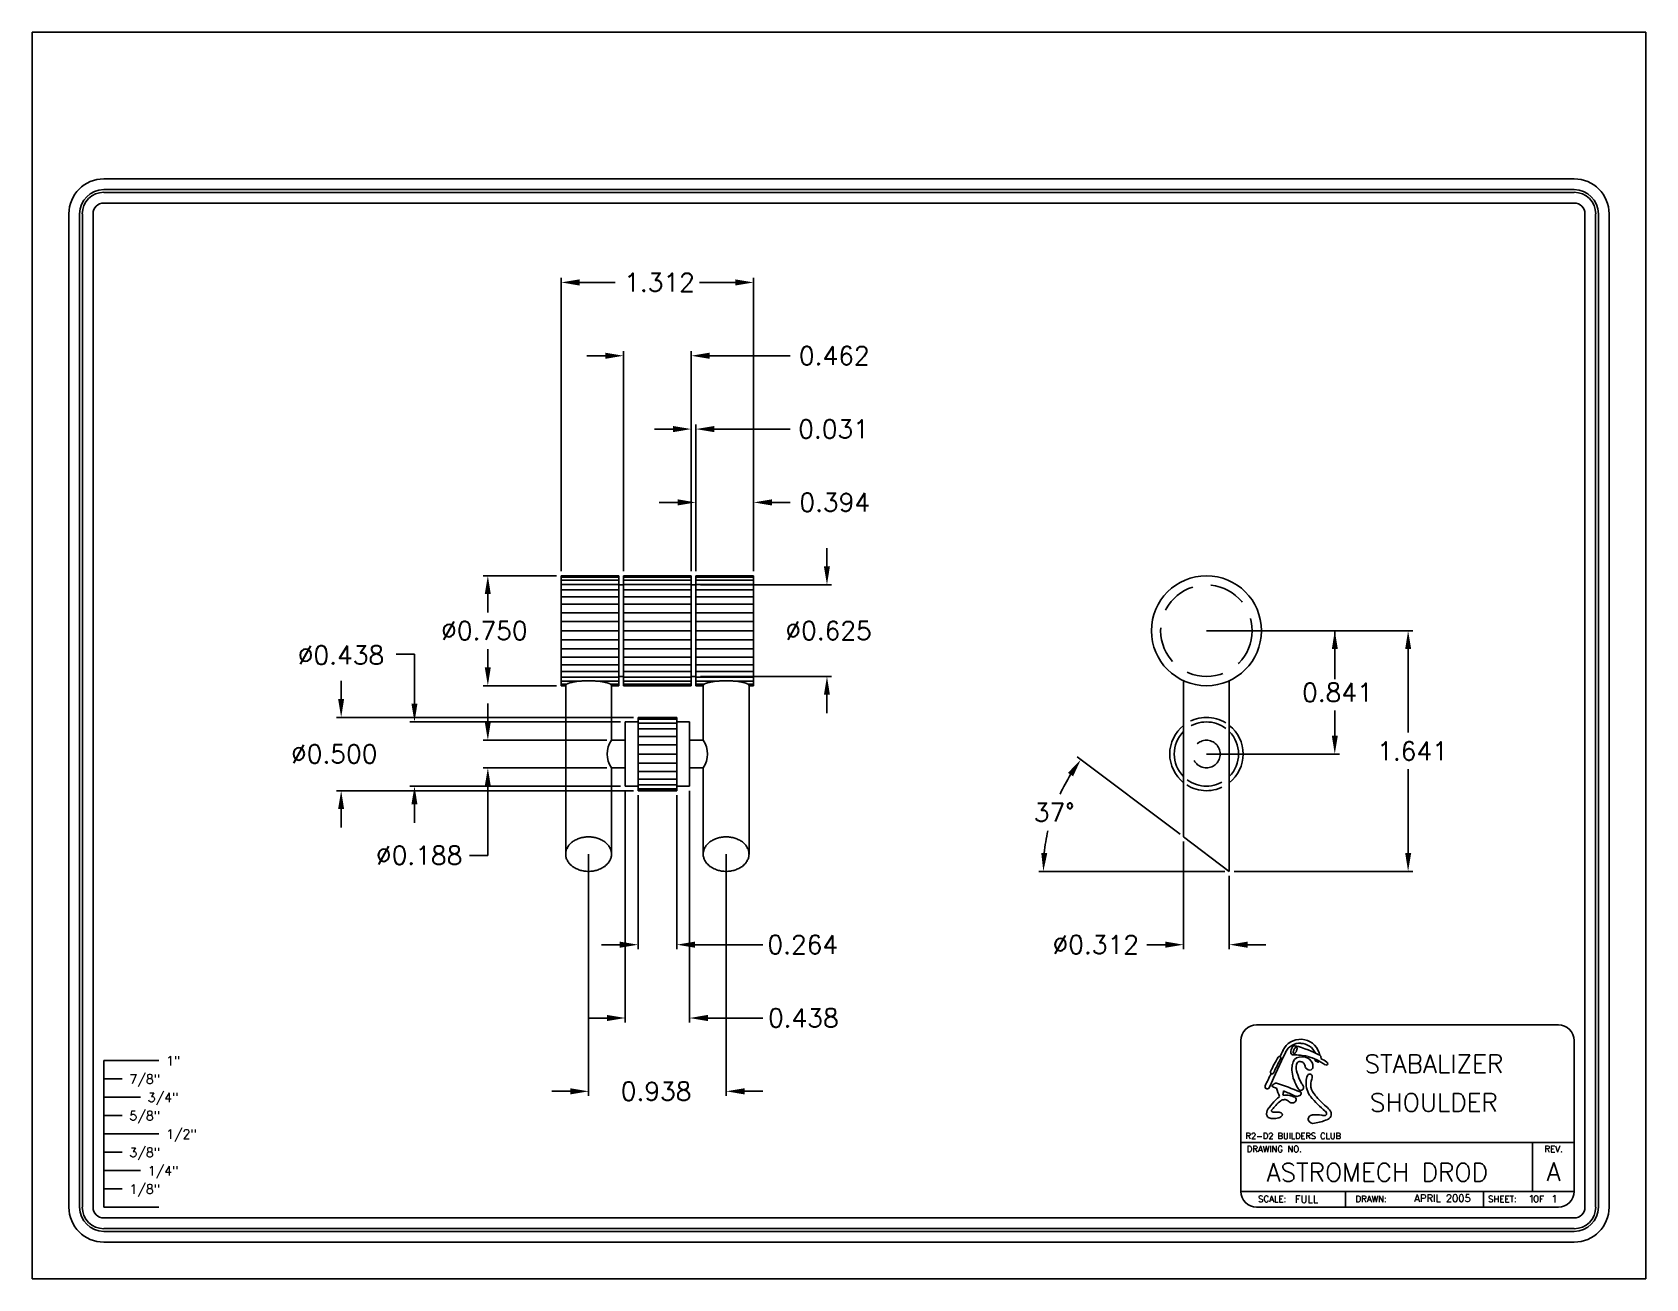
# Model space of a CAD drawing. Extents: x 0 to 11, y 0 to 8.5.
import ezdxf
from ezdxf.enums import TextEntityAlignment as Align

# ---------------------------------------------------------------- set-up
doc = ezdxf.new("R2010")
doc.units = 0
doc.linetypes.add('HIDDEN', pattern=[0.375, 0.25, -0.125])
doc.layers.get('0').update_dxf_attribs({"linetype": 'CONTINUOUS'})
for name, color, linetype in [('DIMENSIONS', 1, 'CONTINUOUS'), ('FORM', 5, 'CONTINUOUS'), ('SHOULDER_-_STABALIZER', 7, 'CONTINUOUS')]:
    doc.layers.add(name, color=color, linetype=linetype)
doc.styles.get("Standard").update_dxf_attribs({"font": 'simplex.shx'})

msp = doc.modelspace()

# ---------------------------------------------------------------- linework, layer by layer
for p, q in [((0, 0), (0, 8.5)), ((0, 8.5), (11, 8.5)), ((11, 0), (11, 8.5)), ((0.488, 0.488), (0.488, 1.488)), ((0.488, 1.488), (0.863, 1.488)), ((0.488, 1.363), (0.613, 1.363)), ((0.488, 1.238), (0.738, 1.238)), ((0.488, 1.113), (0.613, 1.113)), ((0.488, 0.988), (0.863, 0.988)), ((0.488, 0.863), (0.613, 0.863)), ((0.488, 0.738), (0.738, 0.738)), ((0.488, 0.613), (0.613, 0.613)), ((0.488, 0.488), (0.863, 0.488)), ((0, 0), (11, 0))]:
    msp.add_line(p, q)
at = {"layer": 'DIMENSIONS'}
for p, q in [((3.606, 4.825), (3.606, 6.825)), ((4.918, 4.825), (4.918, 6.825)), ((3.731, 6.794), (3.973, 6.794)), ((4.793, 6.794), (4.55, 6.794)), ((3.906, 6.294), (3.781, 6.294)), ((4.031, 4.825), (4.031, 6.325)), ((4.493, 4.825), (4.493, 6.325)), ((4.618, 6.294), (5.168, 6.294)), ((4.368, 5.794), (4.243, 5.794)), ((4.493, 4.825), (4.493, 5.825)), ((4.524, 4.825), (4.524, 5.825)), ((4.649, 5.794), (5.168, 5.794)), ((4.399, 5.294), (4.274, 5.294)), ((4.524, 4.825), (4.524, 5.325)), ((4.918, 4.825), (4.918, 5.325)), ((5.043, 5.294), (5.168, 5.294)), ((5.418, 4.857), (5.418, 4.982)), ((3.574, 4.794), (3.074, 4.794)), ((4.555, 4.732), (5.449, 4.732)), ((3.106, 4.669), (3.106, 4.544)), ((8.005, 4.419), (9.412, 4.419)), ((8.037, 4.419), (8.912, 4.419)), ((8.88, 4.419), (8.88, 4.088)), ((3.106, 4.169), (3.106, 4.294)), ((9.38, 4.294), (9.38, 3.724)), ((2.606, 4.26), (2.481, 4.26)), ((2.606, 3.922), (2.606, 4.26)), ((2.106, 3.953), (2.106, 4.078)), ((4.555, 4.107), (5.449, 4.107)), ((3.574, 4.044), (3.074, 4.044)), ((5.418, 3.982), (5.418, 3.857)), ((3.106, 3.797), (3.106, 3.922)), ((8.88, 3.703), (8.88, 3.874)), ((4.098, 3.828), (2.074, 3.828)), ((4.011, 3.797), (2.574, 3.797)), ((3.917, 3.672), (3.074, 3.672)), ((7.825, 3.032), (7.124, 3.56)), ((8.005, 3.578), (8.912, 3.578)), ((3.917, 3.484), (3.074, 3.484)), ((9.38, 2.903), (9.38, 3.474)), ((4.098, 3.328), (2.074, 3.328)), ((4.011, 3.359), (2.574, 3.359)), ((3.106, 3.359), (3.106, 2.887)), ((4.043, 3.328), (4.043, 1.747)), ((4.481, 3.328), (4.481, 1.747)), ((2.106, 3.203), (2.106, 3.078)), ((2.606, 3.234), (2.606, 3.109)), ((4.13, 3.297), (4.13, 2.247)), ((4.394, 3.297), (4.394, 2.247)), ((7.849, 2.982), (7.849, 2.247)), ((3.106, 2.887), (2.981, 2.887)), ((3.793, 2.896), (3.793, 1.247)), ((4.731, 2.896), (4.731, 1.247)), ((8.13, 2.778), (6.862, 2.778)), ((8.193, 2.778), (9.412, 2.778)), ((8.161, 2.747), (8.161, 2.247)), ((4.005, 2.278), (3.88, 2.278)), ((4.519, 2.278), (4.981, 2.278)), ((7.724, 2.278), (7.599, 2.278)), ((8.286, 2.278), (8.411, 2.278)), ((3.918, 1.778), (3.793, 1.778)), ((4.606, 1.778), (4.981, 1.778)), ((3.668, 1.278), (3.543, 1.278)), ((4.856, 1.278), (4.981, 1.278))]:
    msp.add_line(p, q, dxfattribs=at)
for start, end in [(148.6493, 155.4262), (167.3647, 174.3507)]:
    msp.add_arc((8.161, 2.778), 1.268, start, end, dxfattribs=at)
for points in [[(3.731, 6.815), (3.731, 6.773), (3.606, 6.794)], [(4.793, 6.815), (4.793, 6.773), (4.918, 6.794)], [(3.906, 6.315), (3.906, 6.273), (4.031, 6.294)], [(4.618, 6.315), (4.618, 6.273), (4.493, 6.294)], [(4.368, 5.815), (4.368, 5.773), (4.493, 5.794)], [(4.649, 5.815), (4.649, 5.773), (4.524, 5.794)], [(4.399, 5.315), (4.399, 5.273), (4.524, 5.294)], [(5.043, 5.315), (5.043, 5.273), (4.918, 5.294)], [(5.397, 4.857), (5.438, 4.857), (5.418, 4.732)], [(3.085, 4.669), (3.126, 4.669), (3.106, 4.794)], [(8.86, 4.294), (8.901, 4.294), (8.88, 4.419)], [(9.36, 4.294), (9.401, 4.294), (9.38, 4.419)], [(3.085, 4.169), (3.126, 4.169), (3.106, 4.044)], [(5.397, 3.982), (5.438, 3.982), (5.418, 4.107)], [(2.085, 3.953), (2.126, 3.953), (2.106, 3.828)], [(2.585, 3.922), (2.626, 3.922), (2.606, 3.797)], [(3.085, 3.797), (3.126, 3.797), (3.106, 3.672)], [(8.86, 3.703), (8.901, 3.703), (8.88, 3.578)], [(7.061, 3.45), (7.096, 3.426), (7.149, 3.541)], [(3.085, 3.359), (3.126, 3.359), (3.106, 3.484)], [(2.085, 3.203), (2.126, 3.203), (2.106, 3.328)], [(2.585, 3.234), (2.626, 3.234), (2.606, 3.359)], [(6.92, 2.902), (6.879, 2.904), (6.893, 2.778)], [(9.36, 2.903), (9.401, 2.903), (9.38, 2.778)], [(4.005, 2.299), (4.005, 2.257), (4.13, 2.278)], [(4.519, 2.299), (4.519, 2.257), (4.394, 2.278)], [(7.724, 2.299), (7.724, 2.257), (7.849, 2.278)], [(8.286, 2.299), (8.286, 2.257), (8.161, 2.278)], [(3.918, 1.799), (3.918, 1.757), (4.043, 1.778)], [(4.606, 1.799), (4.606, 1.757), (4.481, 1.778)], [(3.668, 1.299), (3.668, 1.257), (3.793, 1.278)], [(4.856, 1.299), (4.856, 1.257), (4.731, 1.278)]]:
    msp.add_solid(points, dxfattribs=at)
at = {"layer": 'FORM'}
for p, q in [((10.512, 7.5), (0.488, 7.5)), ((10.512, 7.427), (0.488, 7.427)), ((10.512, 7.408), (0.488, 7.408)), ((0.25, 0.488), (0.25, 7.262)), ((0.323, 0.488), (0.323, 7.262)), ((0.342, 0.488), (0.342, 7.262)), ((0.415, 0.488), (0.415, 7.262)), ((10.512, 7.335), (0.488, 7.335)), ((10.585, 0.488), (10.585, 7.262)), ((10.658, 0.488), (10.658, 7.262)), ((10.677, 0.488), (10.677, 7.262)), ((10.75, 0.488), (10.75, 7.262)), ((10.512, 0.415), (0.488, 0.415)), ((10.512, 0.342), (0.488, 0.342)), ((10.512, 0.323), (0.488, 0.323)), ((10.512, 0.25), (0.488, 0.25))]:
    msp.add_line(p, q, dxfattribs=at)
at = {"layer": 'FORM', "linetype": 'CONTINUOUS'}
for p, q in [((8.347, 1.731), (10.405, 1.731)), ((8.24, 0.595), (8.24, 1.624)), ((10.512, 1.624), (10.512, 0.595)), ((8.24, 0.928), (10.512, 0.928)), ((10.229, 0.928), (10.229, 0.595)), ((8.24, 0.595), (10.512, 0.595)), ((8.954, 0.595), (8.954, 0.488)), ((9.893, 0.594), (9.893, 0.487)), ((8.347, 0.488), (10.405, 0.488))]:
    msp.add_line(p, q, dxfattribs=at)
at = {"layer": 'FORM', "color": 1}
msp.add_polyline3d([(8.619, 1.579, 0), (8.619, 1.579, 0), (8.618, 1.579, 0), (8.618, 1.579, 0), (8.617, 1.579, 0), (8.617, 1.579, 0), (8.616, 1.579, 0), (8.616, 1.579, 0), (8.615, 1.579, 0), (8.615, 1.578, 0), (8.614, 1.578, 0), (8.614, 1.578, 0), (8.613, 1.577, 0), (8.612, 1.577, 0), (8.612, 1.576, 0), (8.611, 1.576, 0), (8.61, 1.575, 0), (8.61, 1.575, 0), (8.609, 1.574, 0), (8.608, 1.573, 0), (8.608, 1.572, 0), (8.607, 1.572, 0), (8.607, 1.571, 0), (8.606, 1.57, 0), (8.605, 1.569, 0), (8.605, 1.568, 0), (8.604, 1.567, 0), (8.604, 1.566, 0), (8.603, 1.565, 0), (8.603, 1.564, 0), (8.602, 1.563, 0), (8.602, 1.562, 0), (8.601, 1.561, 0), (8.601, 1.56, 0), (8.6, 1.559, 0), (8.6, 1.558, 0), (8.6, 1.557, 0), (8.599, 1.556, 0), (8.599, 1.555, 0), (8.599, 1.554, 0), (8.598, 1.553, 0), (8.598, 1.552, 0), (8.598, 1.551, 0), (8.598, 1.55, 0), (8.597, 1.549, 0), (8.597, 1.548, 0), (8.597, 1.547, 0), (8.597, 1.546, 0), (8.597, 1.545, 0), (8.597, 1.544, 0), (8.597, 1.543, 0), (8.597, 1.542, 0), (8.597, 1.542, 0), (8.597, 1.541, 0), (8.598, 1.54, 0), (8.598, 1.54, 0), (8.598, 1.539, 0), (8.598, 1.538, 0), (8.598, 1.538, 0), (8.599, 1.537, 0), (8.599, 1.537, 0), (8.599, 1.537, 0), (8.6, 1.536, 0), (8.6, 1.536, 0), (8.601, 1.536, 0), (8.601, 1.536, 0), (8.601, 1.536, 0), (8.602, 1.536, 0), (8.602, 1.536, 0), (8.603, 1.536, 0), (8.604, 1.536, 0), (8.604, 1.536, 0), (8.605, 1.536, 0), (8.605, 1.536, 0), (8.606, 1.537, 0), (8.606, 1.537, 0), (8.607, 1.537, 0), (8.608, 1.538, 0), (8.608, 1.538, 0), (8.609, 1.539, 0), (8.61, 1.539, 0), (8.61, 1.54, 0), (8.611, 1.541, 0), (8.611, 1.541, 0), (8.612, 1.542, 0), (8.613, 1.543, 0), (8.613, 1.544, 0), (8.614, 1.545, 0), (8.615, 1.546, 0), (8.615, 1.546, 0), (8.616, 1.547, 0), (8.616, 1.548, 0), (8.617, 1.549, 0), (8.617, 1.55, 0), (8.618, 1.551, 0), (8.618, 1.552, 0), (8.619, 1.553, 0), (8.619, 1.554, 0), (8.62, 1.556, 0), (8.62, 1.557, 0), (8.62, 1.558, 0), (8.621, 1.559, 0), (8.621, 1.56, 0), (8.621, 1.561, 0), (8.622, 1.562, 0), (8.622, 1.563, 0), (8.622, 1.564, 0), (8.622, 1.565, 0), (8.623, 1.566, 0), (8.623, 1.567, 0), (8.623, 1.568, 0), (8.623, 1.569, 0), (8.623, 1.57, 0), (8.623, 1.571, 0), (8.623, 1.571, 0), (8.623, 1.572, 0), (8.623, 1.573, 0), (8.623, 1.574, 0), (8.622, 1.574, 0), (8.622, 1.575, 0), (8.622, 1.576, 0), (8.622, 1.576, 0), (8.622, 1.577, 0), (8.621, 1.577, 0), (8.621, 1.578, 0), (8.621, 1.578, 0), (8.62, 1.578, 0), (8.62, 1.578, 0), (8.619, 1.579, 0)], dxfattribs=at)
at = {"layer": 'FORM'}
for centre, radius, start, end in [((0.488, 7.262), 0.238, 90, 180), ((10.512, 7.262), 0.238, 0, 90), ((0.488, 7.262), 0.165, 90, 180), ((0.488, 7.262), 0.147, 90, 180), ((10.512, 7.262), 0.165, 0, 90), ((10.512, 7.262), 0.147, 0, 90), ((0.488, 7.262), 0.0733, 90, 180), ((10.512, 7.262), 0.0733, 0, 90), ((0.488, 0.488), 0.238, 180, 270), ((0.488, 0.488), 0.165, 180, 270), ((0.488, 0.488), 0.147, 180, 270), ((0.488, 0.488), 0.0733, 180, 270), ((10.512, 0.488), 0.238, 270, 0), ((10.512, 0.488), 0.165, 270, 0), ((10.512, 0.488), 0.147, 270, 0), ((10.512, 0.488), 0.0733, 270, 0)]:
    msp.add_arc(centre, radius, start, end, dxfattribs=at)
at = {"layer": 'FORM', "linetype": 'CONTINUOUS'}
for centre, start, end in [((8.347, 1.624), 90, 180), ((10.405, 1.624), 360, 90), ((8.347, 0.595), 180, 270), ((10.405, 0.595), 270, 0)]:
    msp.add_arc(centre, 0.107, start, end, dxfattribs=at)
at = {"layer": 'FORM', "color": 7}
for centre, radius, start, end in [((12.987, -0.662), 4.959, 153.5831, 156.6069), ((12.27, -0.405), 4.225, 152.341, 152.9694), ((8.647, 1.5), 0.133, 18.2326, 154.6361), ((8.64, 1.501), 0.105, 85.4854, 155.5007), ((8.645, 1.493), 0.112, 23.4687, 88.1516), ((8.687, 1.514), 0.0905, 5.638, 17.7915), ((8.81, 1.432), 0.222, 172.3003, 200.1263), ((8.646, 1.457), 0.0554, 99.8697, 175.5952), ((8.749, 1.442), 0.132, 171.5259, 197.4947), ((8.642, 1.458), 0.0229, 100.0375, 170.9848), ((8.656, 1.427), 0.0869, 54.1043, 102.9674), ((8.642, 1.425), 0.0555, 68.785, 94.7421), ((8.634, 1.446), 0.0415, 20.1831, 47.8338), ((8.564, 1.41), 0.12, 14.2811, 24.9473), ((8.71, 1.456), 0.0333, 210.2865, 287.2592), ((8.661, 1.444), 0.0704, 0.8907, 49.1139), ((8.712, 1.442), 0.0188, 291.9673, 10.2011), ((8.749, 1.49), 0.0034, 157.3748, 243.1832), ((8.693, 1.518), 0.0593, 333.247, 339.1268), ((8.827, 1.635), 0.169, 241.5397, 249.3399), ((8.769, 1.479), 0.00187, 246.7424, 343.5507), ((8.687, 1.514), 0.0905, 336.9972, 341.1119), ((12.318, -0.542), 4.331, 153.3711, 154.604), ((8.537, 1.234), 0.118, 124.2548, 135.0129), ((8.48, 1.322), 0.0129, 76.4452, 134.3635), ((7.058, -2.714), 4.292, 68.3272, 70.6061), ((8.969, 1.494), 0.392, 200.6463, 210.0465), ((8.901, 1.479), 0.287, 195.3231, 209.2908), ((8.429, 1.189), 0.267, 28.4319, 33.8655), ((8.83, 1.331), 0.145, 175.9752, 218.045), ((8.768, 1.346), 0.0834, 149.9608, 183.0164), ((8.71, 1.38), 0.0158, 69.7642, 151.8988), ((8.708, 1.379), 0.0175, 357.6694, 65.2511), ((8.855, 1.32), 0.138, 162.8186, 185.355), ((8.667, 1.376), 0.0588, 345.3619, 2.6057), ((8.42, 1.31), 0.0156, 161.1287, 346.893), ((9.215, 0.541), 1.002, 137.4564, 141.4055), ((8.456, 1.314), 0.00437, 120.5491, 251.4839), ((7.869, -0.32), 1.732, 69.2866, 70.2231), ((8.564, 1.142), 0.116, 121.505, 139.0958), ((8.632, 1.052), 0.202, 126.6804, 139.7871), ((9.01, 1.467), 0.554, 197.5192, 203.9815), ((8.535, 1.181), 0.0401, 90, 125.5975), ((8.363, 1.29), 0.168, 346.5241, 356.715), ((8.548, 1.095), 0.157, 81.0168, 97.6796), ((7.869, -0.32), 1.732, 64.8574, 67.5151), ((8.539, 1.198), 0.0237, 63.4627, 100.742), ((8.541, 1.185), 0.035, 50.0038, 75.5417), ((8.604, 1.247), 0.0535, 221.1819, 237.6838), ((8.558, 1.157), 0.0937, 58.748, 81.1062), ((8.596, 1.22), 0.0198, 277.7057, 342.6988), ((8.62, 1.279), 0.0353, 243.4858, 285.1066), ((8.601, 1.222), 0.0164, 329.1857, 69.5272), ((8.648, 1.304), 0.0197, 201.5645, 38.0941), ((8.626, 1.274), 0.0295, 277.7873, 324.4296), ((8.64, 1.264), 0.0117, 325.5245, 75.3405), ((9.29, 1.718), 0.746, 219.6028, 230.5002), ((8.84, 1.334), 0.125, 192.3535, 222.302), ((9.269, 1.68), 0.676, 219.5063, 228.4276), ((8.488, 1.119), 0.0737, 140.5469, 175.5193), ((8.436, 1.125), 0.0212, 178.8843, 204.47), ((8.442, 1.122), 0.0264, 192.6455, 248.2224), ((8.458, 1.147), 0.00972, 124.2549, 201.2233), ((8.461, 1.148), 0.0127, 201.8253, 267.1645), ((8.815, 0.839), 0.48, 134.541, 138.9147), ((8.477, 1.249), 0.114, 261.666, 278.334), ((8.495, 1.094), 0.0416, 52.9907, 91.7489), ((8.488, 1.139), 0.0426, 283.5752, 324.5897), ((8.512, 1.119), 0.0113, 337.1416, 47.565), ((8.59, 1.242), 0.0428, 250.0839, 281.7545), ((8.728, 1.088), 0.029, 88.4325, 186.6263), ((8.753, 0.856), 0.262, 81.4266, 95.2081), ((8.807, 1.184), 0.0708, 257.5181, 277.231), ((8.802, 1.124), 0.0229, 12.0254, 52.1436), ((8.811, 1.126), 0.013, 292.2603, 12.8674), ((8.748, 1.075), 0.123, 32.9711, 53.7284), ((8.815, 1.123), 0.0412, 287.7475, 27.3521), ((8.454, 1.143), 0.0508, 245.4026, 275.4098), ((8.453, 1.286), 0.194, 271.6993, 283.3954), ((8.733, 1.094), 0.0346, 195.7266, 285.3807), ((8.692, 1.4), 0.343, 278.3733, 293.1521)]:
    msp.add_arc(centre, radius, start, end, dxfattribs=at)
at = {"layer": 'FORM', "color": 5}
for centre, radius, start, end in [((8.645, 1.545), 0.0644, 145.6086, 184.3667), ((8.596, 1.541), 0.0147, 183.998, 273.3138), ((8.606, 1.573), 0.016, 75.2447, 147.693), ((8.415, 0.842), 0.772, 61.6372, 75.392), ((9.284, 1.025), 0.927, 148.4149, 155.1985), ((9.463, 0.962), 1.093, 150.4088, 156.2074), ((8.503, 1.506), 0.0102, 335.3232, 152.6722), ((8.593, 1.022), 0.505, 78.393, 89.648), ((8.588, 1.138), 0.393, 54.9325, 74.1529), ((8.767, 1.508), 0.0195, 342.6983, 41.6728), ((8.692, 1.299), 0.223, 52.7669, 65.0636), ((8.821, 1.468), 0.0109, 227.6203, 57.4121), ((8.453, 1.409), 0.0117, 152.1811, 330.991)]:
    msp.add_arc(centre, radius, start, end, dxfattribs=at)
at = {"layer": 'SHOULDER_-_STABALIZER'}
for p, q in [((3.606, 4.044), (3.606, 4.794)), ((4, 4.794), (3.606, 4.794)), ((4, 4.784), (3.606, 4.784)), ((4, 4.764), (3.606, 4.764)), ((4, 4.735), (3.606, 4.735)), ((4, 4.044), (4, 4.794)), ((4.031, 4.732), (4, 4.732)), ((4.031, 4.044), (4.031, 4.794)), ((4.493, 4.794), (4.031, 4.794)), ((4.493, 4.784), (4.031, 4.784)), ((4.493, 4.764), (4.031, 4.764)), ((4.493, 4.735), (4.031, 4.735)), ((4.493, 4.044), (4.493, 4.794)), ((4.524, 4.732), (4.493, 4.732)), ((4.918, 4.794), (4.524, 4.794)), ((4.524, 4.044), (4.524, 4.794)), ((4.918, 4.784), (4.524, 4.784)), ((4.918, 4.764), (4.524, 4.764)), ((4.918, 4.735), (4.524, 4.735)), ((4.918, 4.044), (4.918, 4.794)), ((4, 4.697), (3.606, 4.697)), ((4, 4.651), (3.606, 4.651)), ((4.493, 4.697), (4.031, 4.697)), ((4.493, 4.651), (4.031, 4.651)), ((4.918, 4.697), (4.524, 4.697)), ((4.918, 4.651), (4.524, 4.651)), ((4, 4.599), (3.606, 4.599)), ((4, 4.542), (3.606, 4.542)), ((4.493, 4.599), (4.031, 4.599)), ((4.493, 4.542), (4.031, 4.542)), ((4.918, 4.599), (4.524, 4.599)), ((4.918, 4.542), (4.524, 4.542)), ((4, 4.481), (3.606, 4.481)), ((4, 4.419), (3.606, 4.419)), ((4, 4.419), (3.606, 4.419)), ((4.493, 4.481), (4.031, 4.481)), ((4.425, 4.419), (4.031, 4.419)), ((4.493, 4.419), (4.031, 4.419)), ((4.918, 4.481), (4.524, 4.481)), ((4.918, 4.419), (4.524, 4.419)), ((4.918, 4.419), (4.524, 4.419)), ((4, 4.357), (3.606, 4.357)), ((4, 4.296), (3.606, 4.296)), ((4.493, 4.357), (4.031, 4.357)), ((4.493, 4.296), (4.031, 4.296)), ((4.918, 4.357), (4.524, 4.357)), ((4.918, 4.296), (4.524, 4.296)), ((4, 4.239), (3.606, 4.239)), ((4, 4.187), (3.606, 4.187)), ((4.493, 4.239), (4.031, 4.239)), ((4.493, 4.187), (4.031, 4.187)), ((4.918, 4.239), (4.524, 4.239)), ((4.918, 4.187), (4.524, 4.187)), ((4, 4.141), (3.606, 4.141)), ((4, 4.103), (3.606, 4.103)), ((3.719, 4.074), (3.606, 4.074)), ((4, 4.074), (3.866, 4.074)), ((4.031, 4.107), (4, 4.107)), ((4.493, 4.141), (4.031, 4.141)), ((4.493, 4.103), (4.031, 4.103)), ((4.493, 4.074), (4.031, 4.074)), ((4.524, 4.107), (4.493, 4.107)), ((4.918, 4.141), (4.524, 4.141)), ((4.918, 4.103), (4.524, 4.103)), ((4.657, 4.074), (4.524, 4.074)), ((4.918, 4.074), (4.804, 4.074)), ((7.849, 4.078), (7.849, 3.013)), ((8.161, 4.078), (8.161, 2.778)), ((3.644, 4.054), (3.606, 4.054)), ((3.637, 4.044), (3.606, 4.044)), ((3.637, 2.896), (3.637, 4.044)), ((4, 4.054), (3.941, 4.054)), ((3.949, 3.672), (3.949, 4.044)), ((4, 4.044), (3.949, 4.044)), ((4.493, 4.054), (4.031, 4.054)), ((4.493, 4.044), (4.031, 4.044)), ((4.582, 4.054), (4.524, 4.054)), ((4.575, 4.044), (4.524, 4.044)), ((4.575, 3.672), (4.575, 4.044)), ((4.918, 4.054), (4.879, 4.054)), ((4.887, 2.896), (4.887, 4.044)), ((4.918, 4.044), (4.887, 4.044)), ((4.043, 3.359), (4.043, 3.797)), ((4.13, 3.797), (4.043, 3.797)), ((4.394, 3.828), (4.13, 3.828)), ((4.13, 3.328), (4.13, 3.828)), ((4.394, 3.828), (4.13, 3.828)), ((4.394, 3.827), (4.13, 3.827)), ((4.394, 3.816), (4.13, 3.816)), ((4.394, 3.789), (4.13, 3.789)), ((4.394, 3.749), (4.13, 3.749)), ((4.394, 3.328), (4.394, 3.828)), ((4.481, 3.797), (4.394, 3.797)), ((4.481, 3.359), (4.481, 3.797)), ((4.043, 3.672), (3.949, 3.672)), ((4.394, 3.698), (4.13, 3.698)), ((4.394, 3.64), (4.13, 3.64)), ((4.575, 3.672), (4.481, 3.672)), ((4.394, 3.578), (4.13, 3.578)), ((4.394, 3.578), (4.13, 3.578)), ((3.949, 2.896), (3.949, 3.484)), ((4.043, 3.484), (3.949, 3.484)), ((4.394, 3.516), (4.13, 3.516)), ((4.394, 3.458), (4.13, 3.458)), ((4.575, 3.484), (4.481, 3.484)), ((4.575, 2.896), (4.575, 3.484)), ((4.13, 3.359), (4.043, 3.359)), ((4.394, 3.407), (4.13, 3.407)), ((4.394, 3.367), (4.13, 3.367)), ((4.394, 3.341), (4.13, 3.341)), ((4.394, 3.329), (4.13, 3.329)), ((4.394, 3.328), (4.13, 3.328)), ((4.481, 3.359), (4.394, 3.359)), ((8.161, 2.778), (7.849, 3.013))]:
    msp.add_line(p, q, dxfattribs=at)
for points in [[(3.949, 4.044, 0), (3.948, 4.045, 0), (3.948, 4.046, 0), (3.948, 4.047, 0), (3.948, 4.047, 0), (3.947, 4.048, 0), (3.947, 4.049, 0), (3.946, 4.05, 0), (3.946, 4.051, 0), (3.945, 4.051, 0), (3.944, 4.052, 0), (3.943, 4.053, 0), (3.942, 4.054, 0), (3.941, 4.055, 0), (3.939, 4.056, 0), (3.938, 4.056, 0), (3.937, 4.057, 0), (3.935, 4.058, 0), (3.934, 4.059, 0), (3.932, 4.059, 0), (3.93, 4.06, 0), (3.928, 4.061, 0), (3.926, 4.062, 0), (3.924, 4.062, 0), (3.922, 4.063, 0), (3.92, 4.064, 0), (3.918, 4.064, 0), (3.916, 4.065, 0), (3.913, 4.066, 0), (3.911, 4.066, 0), (3.908, 4.067, 0), (3.906, 4.067, 0), (3.903, 4.068, 0), (3.9, 4.069, 0), (3.897, 4.069, 0), (3.894, 4.07, 0), (3.891, 4.07, 0), (3.889, 4.071, 0), (3.885, 4.071, 0), (3.882, 4.072, 0), (3.879, 4.072, 0), (3.876, 4.073, 0), (3.873, 4.073, 0), (3.869, 4.074, 0), (3.866, 4.074, 0), (3.863, 4.074, 0), (3.859, 4.075, 0), (3.856, 4.075, 0), (3.852, 4.075, 0), (3.849, 4.076, 0), (3.845, 4.076, 0), (3.841, 4.076, 0), (3.838, 4.077, 0), (3.834, 4.077, 0), (3.83, 4.077, 0), (3.827, 4.077, 0), (3.823, 4.077, 0), (3.819, 4.078, 0), (3.815, 4.078, 0), (3.812, 4.078, 0), (3.808, 4.078, 0), (3.804, 4.078, 0), (3.8, 4.078, 0), (3.796, 4.078, 0), (3.793, 4.078, 0), (3.789, 4.078, 0), (3.785, 4.078, 0), (3.781, 4.078, 0), (3.777, 4.078, 0), (3.773, 4.078, 0), (3.77, 4.078, 0), (3.766, 4.078, 0), (3.762, 4.077, 0), (3.758, 4.077, 0), (3.755, 4.077, 0), (3.751, 4.077, 0), (3.747, 4.077, 0), (3.744, 4.076, 0), (3.74, 4.076, 0), (3.736, 4.076, 0), (3.733, 4.075, 0), (3.729, 4.075, 0), (3.726, 4.075, 0), (3.722, 4.074, 0), (3.719, 4.074, 0), (3.716, 4.074, 0), (3.712, 4.073, 0), (3.709, 4.073, 0), (3.706, 4.072, 0), (3.703, 4.072, 0), (3.7, 4.071, 0), (3.697, 4.071, 0), (3.694, 4.07, 0), (3.691, 4.07, 0), (3.688, 4.069, 0), (3.685, 4.069, 0), (3.682, 4.068, 0), (3.68, 4.067, 0), (3.677, 4.067, 0), (3.674, 4.066, 0), (3.672, 4.066, 0), (3.67, 4.065, 0), (3.667, 4.064, 0), (3.665, 4.064, 0), (3.663, 4.063, 0), (3.661, 4.062, 0), (3.659, 4.062, 0), (3.657, 4.061, 0), (3.655, 4.06, 0), (3.653, 4.059, 0), (3.651, 4.059, 0), (3.65, 4.058, 0), (3.648, 4.057, 0), (3.647, 4.056, 0), (3.646, 4.056, 0), (3.644, 4.055, 0), (3.643, 4.054, 0), (3.642, 4.053, 0), (3.641, 4.052, 0), (3.64, 4.051, 0), (3.64, 4.051, 0), (3.639, 4.05, 0), (3.638, 4.049, 0), (3.638, 4.048, 0), (3.637, 4.047, 0), (3.637, 4.047, 0), (3.637, 4.046, 0), (3.637, 4.045, 0), (3.637, 4.044, 0)], [(4.887, 4.044, 0), (4.886, 4.045, 0), (4.886, 4.046, 0), (4.886, 4.047, 0), (4.886, 4.047, 0), (4.885, 4.048, 0), (4.885, 4.049, 0), (4.884, 4.05, 0), (4.884, 4.051, 0), (4.883, 4.051, 0), (4.882, 4.052, 0), (4.881, 4.053, 0), (4.88, 4.054, 0), (4.879, 4.055, 0), (4.877, 4.056, 0), (4.876, 4.056, 0), (4.875, 4.057, 0), (4.873, 4.058, 0), (4.872, 4.059, 0), (4.87, 4.059, 0), (4.868, 4.06, 0), (4.866, 4.061, 0), (4.864, 4.062, 0), (4.862, 4.062, 0), (4.86, 4.063, 0), (4.858, 4.064, 0), (4.856, 4.064, 0), (4.854, 4.065, 0), (4.851, 4.066, 0), (4.849, 4.066, 0), (4.846, 4.067, 0), (4.844, 4.067, 0), (4.841, 4.068, 0), (4.838, 4.069, 0), (4.835, 4.069, 0), (4.832, 4.07, 0), (4.829, 4.07, 0), (4.827, 4.071, 0), (4.823, 4.071, 0), (4.82, 4.072, 0), (4.817, 4.072, 0), (4.814, 4.073, 0), (4.811, 4.073, 0), (4.807, 4.074, 0), (4.804, 4.074, 0), (4.801, 4.074, 0), (4.797, 4.075, 0), (4.794, 4.075, 0), (4.79, 4.075, 0), (4.787, 4.076, 0), (4.783, 4.076, 0), (4.779, 4.076, 0), (4.776, 4.077, 0), (4.772, 4.077, 0), (4.768, 4.077, 0), (4.765, 4.077, 0), (4.761, 4.077, 0), (4.757, 4.078, 0), (4.753, 4.078, 0), (4.75, 4.078, 0), (4.746, 4.078, 0), (4.742, 4.078, 0), (4.738, 4.078, 0), (4.734, 4.078, 0), (4.731, 4.078, 0), (4.727, 4.078, 0), (4.723, 4.078, 0), (4.719, 4.078, 0), (4.715, 4.078, 0), (4.711, 4.078, 0), (4.708, 4.078, 0), (4.704, 4.078, 0), (4.7, 4.077, 0), (4.696, 4.077, 0), (4.693, 4.077, 0), (4.689, 4.077, 0), (4.685, 4.077, 0), (4.682, 4.076, 0), (4.678, 4.076, 0), (4.674, 4.076, 0), (4.671, 4.075, 0), (4.667, 4.075, 0), (4.664, 4.075, 0), (4.66, 4.074, 0), (4.657, 4.074, 0), (4.654, 4.074, 0), (4.65, 4.073, 0), (4.647, 4.073, 0), (4.644, 4.072, 0), (4.641, 4.072, 0), (4.638, 4.071, 0), (4.635, 4.071, 0), (4.632, 4.07, 0), (4.629, 4.07, 0), (4.626, 4.069, 0), (4.623, 4.069, 0), (4.62, 4.068, 0), (4.618, 4.067, 0), (4.615, 4.067, 0), (4.612, 4.066, 0), (4.61, 4.066, 0), (4.608, 4.065, 0), (4.605, 4.064, 0), (4.603, 4.064, 0), (4.601, 4.063, 0), (4.599, 4.062, 0), (4.597, 4.062, 0), (4.595, 4.061, 0), (4.593, 4.06, 0), (4.591, 4.059, 0), (4.59, 4.059, 0), (4.588, 4.058, 0), (4.586, 4.057, 0), (4.585, 4.056, 0), (4.584, 4.056, 0), (4.582, 4.055, 0), (4.581, 4.054, 0), (4.58, 4.053, 0), (4.579, 4.052, 0), (4.578, 4.051, 0), (4.578, 4.051, 0), (4.577, 4.05, 0), (4.576, 4.049, 0), (4.576, 4.048, 0), (4.575, 4.047, 0), (4.575, 4.047, 0), (4.575, 4.046, 0), (4.575, 4.045, 0), (4.575, 4.044, 0)], [(3.637, 2.896, 0), (3.637, 2.89, 0), (3.637, 2.884, 0), (3.638, 2.878, 0), (3.64, 2.873, 0), (3.641, 2.867, 0), (3.643, 2.861, 0), (3.646, 2.856, 0), (3.648, 2.851, 0), (3.651, 2.845, 0), (3.655, 2.84, 0), (3.659, 2.835, 0), (3.663, 2.83, 0), (3.667, 2.826, 0), (3.672, 2.821, 0), (3.677, 2.817, 0), (3.682, 2.812, 0), (3.688, 2.809, 0), (3.694, 2.805, 0), (3.7, 2.801, 0), (3.706, 2.798, 0), (3.712, 2.795, 0), (3.719, 2.792, 0), (3.726, 2.789, 0), (3.733, 2.787, 0), (3.74, 2.785, 0), (3.747, 2.783, 0), (3.755, 2.782, 0), (3.762, 2.78, 0), (3.77, 2.779, 0), (3.777, 2.779, 0), (3.785, 2.778, 0), (3.793, 2.778, 0), (3.8, 2.778, 0), (3.808, 2.779, 0), (3.815, 2.779, 0), (3.823, 2.78, 0), (3.83, 2.782, 0), (3.838, 2.783, 0), (3.845, 2.785, 0), (3.852, 2.787, 0), (3.859, 2.789, 0), (3.866, 2.792, 0), (3.873, 2.795, 0), (3.879, 2.798, 0), (3.885, 2.801, 0), (3.891, 2.805, 0), (3.897, 2.809, 0), (3.903, 2.812, 0), (3.908, 2.817, 0), (3.913, 2.821, 0), (3.918, 2.826, 0), (3.922, 2.83, 0), (3.926, 2.835, 0), (3.93, 2.84, 0), (3.934, 2.845, 0), (3.937, 2.851, 0), (3.939, 2.856, 0), (3.942, 2.861, 0), (3.944, 2.867, 0), (3.946, 2.873, 0), (3.947, 2.878, 0), (3.948, 2.884, 0), (3.948, 2.89, 0), (3.949, 2.896, 0), (3.948, 2.901, 0), (3.948, 2.907, 0), (3.947, 2.913, 0), (3.946, 2.919, 0), (3.944, 2.924, 0), (3.942, 2.93, 0), (3.939, 2.935, 0), (3.937, 2.941, 0), (3.934, 2.946, 0), (3.93, 2.951, 0), (3.926, 2.956, 0), (3.922, 2.961, 0), (3.918, 2.966, 0), (3.913, 2.97, 0), (3.908, 2.975, 0), (3.903, 2.979, 0), (3.897, 2.983, 0), (3.891, 2.986, 0), (3.885, 2.99, 0), (3.879, 2.993, 0), (3.873, 2.996, 0), (3.866, 2.999, 0), (3.859, 3.002, 0), (3.852, 3.004, 0), (3.845, 3.006, 0), (3.838, 3.008, 0), (3.83, 3.01, 0), (3.823, 3.011, 0), (3.815, 3.012, 0), (3.808, 3.013, 0), (3.8, 3.013, 0), (3.793, 3.013, 0), (3.785, 3.013, 0), (3.777, 3.013, 0), (3.77, 3.012, 0), (3.762, 3.011, 0), (3.755, 3.01, 0), (3.747, 3.008, 0), (3.74, 3.006, 0), (3.733, 3.004, 0), (3.726, 3.002, 0), (3.719, 2.999, 0), (3.712, 2.996, 0), (3.706, 2.993, 0), (3.7, 2.99, 0), (3.694, 2.986, 0), (3.688, 2.983, 0), (3.682, 2.979, 0), (3.677, 2.975, 0), (3.672, 2.97, 0), (3.667, 2.966, 0), (3.663, 2.961, 0), (3.659, 2.956, 0), (3.655, 2.951, 0), (3.651, 2.946, 0), (3.648, 2.941, 0), (3.646, 2.935, 0), (3.643, 2.93, 0), (3.641, 2.924, 0), (3.64, 2.919, 0), (3.638, 2.913, 0), (3.637, 2.907, 0), (3.637, 2.901, 0), (3.637, 2.896, 0)], [(4.575, 2.896, 0), (4.575, 2.89, 0), (4.575, 2.884, 0), (4.576, 2.878, 0), (4.578, 2.873, 0), (4.579, 2.867, 0), (4.581, 2.861, 0), (4.584, 2.856, 0), (4.586, 2.851, 0), (4.59, 2.845, 0), (4.593, 2.84, 0), (4.597, 2.835, 0), (4.601, 2.83, 0), (4.605, 2.826, 0), (4.61, 2.821, 0), (4.615, 2.817, 0), (4.62, 2.812, 0), (4.626, 2.809, 0), (4.632, 2.805, 0), (4.638, 2.801, 0), (4.644, 2.798, 0), (4.65, 2.795, 0), (4.657, 2.792, 0), (4.664, 2.789, 0), (4.671, 2.787, 0), (4.678, 2.785, 0), (4.685, 2.783, 0), (4.693, 2.782, 0), (4.7, 2.78, 0), (4.708, 2.779, 0), (4.715, 2.779, 0), (4.723, 2.778, 0), (4.731, 2.778, 0), (4.738, 2.778, 0), (4.746, 2.779, 0), (4.753, 2.779, 0), (4.761, 2.78, 0), (4.768, 2.782, 0), (4.776, 2.783, 0), (4.783, 2.785, 0), (4.79, 2.787, 0), (4.797, 2.789, 0), (4.804, 2.792, 0), (4.811, 2.795, 0), (4.817, 2.798, 0), (4.823, 2.801, 0), (4.829, 2.805, 0), (4.835, 2.809, 0), (4.841, 2.812, 0), (4.846, 2.817, 0), (4.851, 2.821, 0), (4.856, 2.826, 0), (4.86, 2.83, 0), (4.864, 2.835, 0), (4.868, 2.84, 0), (4.872, 2.845, 0), (4.875, 2.851, 0), (4.877, 2.856, 0), (4.88, 2.861, 0), (4.882, 2.867, 0), (4.884, 2.873, 0), (4.885, 2.878, 0), (4.886, 2.884, 0), (4.886, 2.89, 0), (4.887, 2.896, 0), (4.886, 2.901, 0), (4.886, 2.907, 0), (4.885, 2.913, 0), (4.884, 2.919, 0), (4.882, 2.924, 0), (4.88, 2.93, 0), (4.877, 2.935, 0), (4.875, 2.941, 0), (4.872, 2.946, 0), (4.868, 2.951, 0), (4.864, 2.956, 0), (4.86, 2.961, 0), (4.856, 2.966, 0), (4.851, 2.97, 0), (4.846, 2.975, 0), (4.841, 2.979, 0), (4.835, 2.983, 0), (4.829, 2.986, 0), (4.823, 2.99, 0), (4.817, 2.993, 0), (4.811, 2.996, 0), (4.804, 2.999, 0), (4.797, 3.002, 0), (4.79, 3.004, 0), (4.783, 3.006, 0), (4.776, 3.008, 0), (4.768, 3.01, 0), (4.761, 3.011, 0), (4.753, 3.012, 0), (4.746, 3.013, 0), (4.738, 3.013, 0), (4.731, 3.013, 0), (4.723, 3.013, 0), (4.715, 3.013, 0), (4.708, 3.012, 0), (4.7, 3.011, 0), (4.693, 3.01, 0), (4.685, 3.008, 0), (4.678, 3.006, 0), (4.671, 3.004, 0), (4.664, 3.002, 0), (4.657, 2.999, 0), (4.65, 2.996, 0), (4.644, 2.993, 0), (4.638, 2.99, 0), (4.632, 2.986, 0), (4.626, 2.983, 0), (4.62, 2.979, 0), (4.615, 2.975, 0), (4.61, 2.97, 0), (4.605, 2.966, 0), (4.601, 2.961, 0), (4.597, 2.956, 0), (4.593, 2.951, 0), (4.59, 2.946, 0), (4.586, 2.941, 0), (4.584, 2.935, 0), (4.581, 2.93, 0), (4.579, 2.924, 0), (4.578, 2.919, 0), (4.576, 2.913, 0), (4.575, 2.907, 0), (4.575, 2.901, 0), (4.575, 2.896, 0)]]:
    msp.add_polyline3d(points, dxfattribs=at)
msp.add_circle((8.005, 4.419), 0.375, dxfattribs=at)
at = {"layer": 'SHOULDER_-_STABALIZER', "linetype": 'HIDDEN'}
for centre, radius in [((8.005, 4.419), 0.312), ((8.005, 3.578), 0.094)]:
    msp.add_circle(centre, radius, dxfattribs=at)
at = {"layer": 'SHOULDER_-_STABALIZER'}
for centre, radius, start, end in [((8.005, 3.578), 0.25, 128.6088, 231.3912), ((8.005, 3.578), 0.25, 308.6088, 51.3912), ((4.091, 3.578), 0.171, 146.5822, 213.4178), ((4.432, 3.578), 0.171, 326.5822, 33.4178), ((8.005, 3.578), 0.219, 135.4247, 224.5753), ((8.005, 3.578), 0.219, 315.4247, 44.5753)]:
    msp.add_arc(centre, radius, start, end, dxfattribs=at)
at = {"layer": 'SHOULDER_-_STABALIZER', "linetype": 'HIDDEN'}
for radius, start, end in [(0.25, 58.2492, 121.7508), (0.219, 53.0789, 126.9211), (0.25, 237.446, 301.7508), (0.219, 233.0789, 306.9211)]:
    msp.add_arc((8.005, 3.578), radius, start, end, dxfattribs=at)

# ---------------------------------------------------------------- texts
for s, p in [('1"', (0.912, 1.455)), ('7/8"', (0.662, 1.33)), ('3/4"', (0.787, 1.205)), ('5/8"', (0.662, 1.08)), ('1/2"', (0.912, 0.955)), ('3/8"', (0.662, 0.83)), ('1/4"', (0.787, 0.705)), ('1/8"', (0.662, 0.58))]:
    msp.add_text(s, height=0.0625).set_placement(p)
at = {"layer": 'DIMENSIONS'}
for s, p in [('1.312', (4.035, 6.732)), ('0.462', (5.227, 6.232)), ('0.031', (5.222, 5.732)), ('0.394', (5.23, 5.232)), ('%%C0.750', (2.788, 4.357)), ('%%C0.625', (5.134, 4.357)), ('%%C0.438', (1.81, 4.19)), ('0.841', (8.657, 3.936)), ('%%C0.500', (1.764, 3.516)), ('1.641', (9.169, 3.536)), ('37°', (6.828, 3.118)), ('%%C0.188', (2.343, 2.825)), ('0.264', (5.012, 2.216)), ('%%C0.312', (6.956, 2.216)), ('0.438', (5.016, 1.716)), ('0.938', (4.012, 1.216))]:
    msp.add_text(s, height=0.125, dxfattribs=at).set_placement(p)
at = {"layer": 'FORM'}
for s, p in [('STABALIZER', (9.556, 1.403)), ('SHOULDER', (9.556, 1.14))]:
    msp.add_text(s, height=0.1241, dxfattribs=at).set_placement(p, align=Align.CENTER)
at = {"layer": 'FORM', "color": 7}
msp.add_text('R2-D2 BUILDERS CLUB', height=0.04103, dxfattribs=at).set_placement((8.272, 0.953))
at = {"layer": 'FORM', "linetype": 'CONTINUOUS'}
for s, height, p in [('DRAWING NO.', 0.04287, (8.279, 0.863)), ('SCALE:', 0.0429, (8.357, 0.523)), ('DRAWN:', 0.0429, (9.021, 0.523)), ('SHEET:   OF', 0.04287, (9.925, 0.523))]:
    msp.add_text(s, height=height, dxfattribs=at).set_placement(p)
msp.add_text('REV.', height=0.0429, dxfattribs=at).set_placement((10.372, 0.863), align=Align.CENTER)
at = {"layer": 'FORM'}
for s, height, p in [('ASTROMECH DROD', 0.12405, (8.415, 0.663)), ('A', 0.124, (10.325, 0.668)), ('FULL', 0.0496, (8.609, 0.518)), ('1   1', 0.0496, (10.199, 0.52))]:
    msp.add_text(s, height=height, dxfattribs=at).set_placement(p)
msp.add_text('APRIL 2005', height=0.0496, dxfattribs=at).set_placement((9.807, 0.524), align=Align.RIGHT)

doc.saveas('drawing.dxf')
